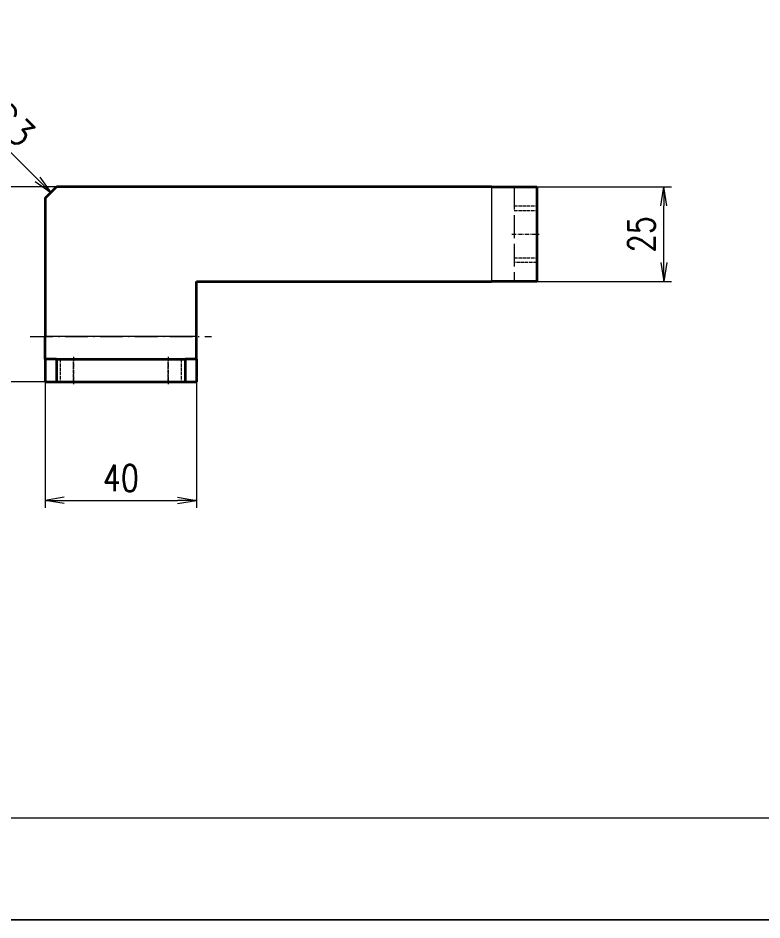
# Model space of a CAD drawing. Header units: millimetres. Extents: x -50406 to 104182, y -50696 to 36260.
# Drawn here: x -49928.6 to -49731.9, y 35256.2 to 35494.5 of the extents above; entities that cross this region are included whole.
import ezdxf
from ezdxf.enums import TextEntityAlignment as Align

# ---------------------------------------------------------------- set-up
doc = ezdxf.new("R2010")
doc.units = ezdxf.units.MM
doc.header["$LTSCALE"] = 0.5
doc.linetypes.add('DASHDOT', pattern=[18.5, 12, -3, 0.5, -3])
doc.linetypes.add('DASHED', pattern=[15, 12, -3])
for name, color, linetype, lineweight in [('DIM', 3, 'Continuous', 13), ('图框', 7, 'Continuous', 18), ('标注线', 3, 'Continuous', 18)]:
    doc.layers.add(name, color=color, linetype=linetype, lineweight=lineweight)
doc.layers.add('打印', color=7, linetype='Continuous', lineweight=15, plot=False)
doc.layers.add('打印-禁用', color=7, linetype='Continuous', lineweight=15, plot=False)
doc.styles.add('DIM', font='romans.shx', dxfattribs={"width": 0.8, "bigfont": 'bigfont.shx'})
doc.dimstyles.new('DEH 1-2$0', dxfattribs={"dimscale": 2, "dimtxt": 3.5, "dimasz": 2.5, "dimexe": 1, "dimexo": 0.625, "dimgap": 1.2, "dimtad": 1, "dimdsep": 46, "dimtxsty": 'DIM', "dimblk": 'OPEN', "dimcen": 0, "dimclrd": 8, "dimclre": 8, "dimclrt": 2, "dimazin": 2, "dimtfac": 0.5, "dimtmove": 0, "dimatfit": 3, "dimldrblk": 'OPEN', "dimfxl": 0, "dimtolj": 2, "dimlwd": 13, "dimlwe": 13, "dimarcsym": 0})
doc.dimstyles.new('LAM1-1', dxfattribs={"dimtxt": 3.5, "dimasz": 2.5, "dimexe": 1, "dimexo": 0.625, "dimgap": 1.2, "dimtad": 3, "dimdsep": 46, "dimtxsty": 'DIM', "dimblk": 'OPEN', "dimcen": 0, "dimclrd": 3, "dimclre": 3, "dimclrt": 2, "dimazin": 2, "dimtfac": 0.5, "dimtmove": 0, "dimatfit": 3, "dimldrblk": 'OPEN', "dimfxl": 0, "dimlwd": 13, "dimlwe": 13, "dimarcsym": 0})

# ---------------------------------------------------------------- blocks, each defined once
blk = doc.blocks.new('GZDEH零件A3图框V01版')
at = {"layer": '图框', "linetype": 'Continuous'}
blk.add_line((2882.49, -1832.96), (3272.49, -1832.96), dxfattribs=at)
at = {"layer": '打印-禁用', "linetype": 'Continuous'}
blk.add_line((2857.49, -1846.46), (3277.49, -1846.46), dxfattribs=at)
blk = doc.blocks.new('DEH A3')
at = {"layer": '图框'}
blk.add_blockref('GZDEH零件A3图框V01版', (-2857.49, 1846.46), dxfattribs=at)
blk = doc.blocks.new('_Open')
at = {"color": 0, "linetype": 'ByBlock', "lineweight": -2}
for p, q in [((-1, 0.167), (0, 0)), ((-1, -0.167), (0, 0)), ((0, 0), (-1, 0))]:
    blk.add_line(p, q, dxfattribs=at)
blk = doc.blocks.new('*D47')
at = {"layer": 'Defpoints', "color": 0, "transparency": 16777216}
for p in [(-49827.09, 35449.87), (-49757.86, 35449.87), (-49833.38, 35424.87)]:
    blk.add_point(p, dxfattribs=at)
at = {"layer": '标注线', "color": 8, "lineweight": 13, "transparency": 16777216}
for p, q in [((-49825.84, 35449.87), (-49755.86, 35449.87)), ((-49757.86, 35429.87), (-49757.86, 35444.87)), ((-49832.13, 35424.87), (-49755.86, 35424.87))]:
    blk.add_line(p, q, dxfattribs=at)
at = {"layer": '标注线', "color": 8, "lineweight": 13, "transparency": 16777216, "xscale": 5, "yscale": 5, "zscale": 5}
for p, rotation in [((-49757.86, 35449.87), 90), ((-49757.86, 35424.87), 270)]:
    blk.add_blockref('_Open', p, dxfattribs=dict(at, rotation=rotation))
at = {"layer": '标注线', "color": 2, "transparency": 16777216, "insert": (-49763.76, 35437.37), "char_height": 7, "attachment_point": 5, "rotation": 90, "style": 'DIM'}
blk.add_mtext('\\A2;25', dxfattribs=at)
blk = doc.blocks.new('*D48')
at = {"layer": 'Defpoints', "color": 0, "transparency": 16777216}
for p in [(-49903.65, 35449.87), (-49958.39, 35398.37), (-49903.65, 35398.37)]:
    blk.add_point(p, dxfattribs=at)
at = {"layer": '标注线', "color": 8, "lineweight": 13, "transparency": 16777216}
for p, q in [((-49904.9, 35449.87), (-49960.39, 35449.87)), ((-49958.39, 35444.87), (-49958.39, 35403.37)), ((-49904.9, 35398.37), (-49960.39, 35398.37))]:
    blk.add_line(p, q, dxfattribs=at)
at = {"layer": '标注线', "color": 8, "lineweight": 13, "transparency": 16777216, "xscale": 5, "yscale": 5, "zscale": 5}
for p, rotation in [((-49958.39, 35449.87), 90), ((-49958.39, 35398.37), 270)]:
    blk.add_blockref('_Open', p, dxfattribs=dict(at, rotation=rotation))
at = {"layer": '标注线', "color": 2, "transparency": 16777216, "insert": (-49964.29, 35424.12), "char_height": 7, "attachment_point": 5, "rotation": 90, "style": 'DIM'}
blk.add_mtext('\\A2;51.5', dxfattribs=at)
blk = doc.blocks.new('*D49')
at = {"layer": 'Defpoints', "color": 0, "transparency": 16777216}
for p in [(-49921.45, 35421.89), (-49881.45, 35417.62), (-49881.45, 35367.05)]:
    blk.add_point(p, dxfattribs=at)
at = {"layer": '标注线', "color": 8, "lineweight": 13, "transparency": 16777216}
for p, q in [((-49921.45, 35420.64), (-49921.45, 35365.05)), ((-49881.45, 35416.37), (-49881.45, 35365.05)), ((-49916.45, 35367.05), (-49886.45, 35367.05))]:
    blk.add_line(p, q, dxfattribs=at)
at = {"layer": '标注线', "color": 8, "lineweight": 13, "transparency": 16777216, "xscale": 5, "yscale": 5, "zscale": 5, "rotation": 180}
blk.add_blockref('_Open', (-49921.45, 35367.05), dxfattribs=at)
at = {"layer": '标注线', "color": 8, "lineweight": 13, "transparency": 16777216, "xscale": 5, "yscale": 5, "zscale": 5}
blk.add_blockref('_Open', (-49881.45, 35367.05), dxfattribs=at)
at = {"layer": '标注线', "color": 2, "transparency": 16777216, "insert": (-49901.45, 35372.95), "char_height": 7, "attachment_point": 5, "style": 'DIM'}
blk.add_mtext('\\A2;40', dxfattribs=at)
blk = doc.blocks.new('CHAMFER_DIM_L')
at = {"layer": 'DIM', "color": 2, "style": 'DIM'}
blk.add_attdef('000', text='', height=3.5, rotation=270, dxfattribs=at).set_placement((0, 7), align=Align.BOTTOM_RIGHT)
at = {"layer": 'DIM'}
blk.add_leader([(0, 0), (0, 20)], dimstyle='LAM1-1', dxfattribs=at)

msp = doc.modelspace()

# ---------------------------------------------------------------- linework, layer by layer
at = {"color": 7, "lineweight": 35, "ltscale": 0.106066}
msp.add_line((-49921.452, 35446.872), (-49918.452, 35449.872), dxfattribs=at)
at = {"color": 7, "lineweight": 35}
for p, q in [((-49803.452, 35449.872), (-49918.452, 35449.872)), ((-49791.452, 35449.872), (-49791.452, 35424.872)), ((-49921.452, 35446.872), (-49921.452, 35410.372)), ((-49881.452, 35424.872), (-49803.452, 35424.872)), ((-49918.452, 35404.372), (-49884.452, 35404.372)), ((-49918.452, 35398.372), (-49884.452, 35398.372))]:
    msp.add_line(p, q, dxfattribs=at)
at = {"color": 7, "lineweight": 35, "ltscale": 0.3}
for p, q in [((-49803.452, 35449.872), (-49791.452, 35449.872)), ((-49791.452, 35424.872), (-49803.452, 35424.872))]:
    msp.add_line(p, q, dxfattribs=at)
at = {"color": 1, "linetype": 'DASHED', "lineweight": 13}
for p, q in [((-49803.452, 35449.872), (-49803.452, 35424.872)), ((-49797.452, 35449.872), (-49797.452, 35424.872)), ((-49881.452, 35410.372), (-49921.452, 35410.372))]:
    msp.add_line(p, q, dxfattribs=at)
at = {"color": 7, "lineweight": 13}
for p, q in [((-49803.452, 35449.872), (-49803.452, 35424.872)), ((-49881.452, 35410.372), (-49921.452, 35410.372))]:
    msp.add_line(p, q, dxfattribs=at)
at = {"color": 1, "linetype": 'DASHED', "lineweight": 13, "ltscale": 0.15}
for p, q in [((-49797.452, 35444.872), (-49791.452, 35444.872)), ((-49797.452, 35443.622), (-49791.452, 35443.622)), ((-49797.452, 35431.122), (-49791.452, 35431.122)), ((-49791.452, 35429.872), (-49797.452, 35429.872)), ((-49917.452, 35404.372), (-49917.452, 35398.372)), ((-49913.952, 35398.372), (-49913.952, 35404.372)), ((-49913.952, 35398.372), (-49913.952, 35404.372)), ((-49888.952, 35398.372), (-49888.952, 35404.372)), ((-49888.952, 35398.372), (-49888.952, 35404.372)), ((-49885.452, 35404.372), (-49885.452, 35398.372))]:
    msp.add_line(p, q, dxfattribs=at)
at = {"color": 2, "linetype": 'DASHDOT', "lineweight": 13, "ltscale": 0.180002}
msp.add_line((-49798.052, 35437.372), (-49790.852, 35437.372), dxfattribs=at)
at = {"color": 7, "lineweight": 35, "ltscale": 0.3625}
msp.add_line((-49881.452, 35410.372), (-49881.452, 35424.872), dxfattribs=at)
at = {"color": 2, "linetype": 'DASHDOT', "lineweight": 13}
msp.add_line((-49925.452, 35410.372), (-49877.452, 35410.372), dxfattribs=at)
at = {"color": 7, "lineweight": 35, "ltscale": 0.15}
for p, q in [((-49921.452, 35404.372), (-49921.452, 35410.372)), ((-49881.452, 35404.372), (-49881.452, 35410.372)), ((-49921.452, 35404.372), (-49921.452, 35398.372)), ((-49918.452, 35404.372), (-49918.452, 35398.372)), ((-49884.452, 35404.372), (-49884.452, 35398.372)), ((-49881.452, 35404.372), (-49881.452, 35398.372))]:
    msp.add_line(p, q, dxfattribs=at)
at = {"color": 7, "lineweight": 35, "ltscale": 0.075}
for p, q in [((-49918.452, 35404.372), (-49921.452, 35404.372)), ((-49881.452, 35404.372), (-49884.452, 35404.372)), ((-49921.452, 35398.372), (-49918.452, 35398.372)), ((-49884.452, 35398.372), (-49881.452, 35398.372))]:
    msp.add_line(p, q, dxfattribs=at)
at = {"color": 2, "linetype": 'DASHDOT', "lineweight": 13, "ltscale": 0.180016}
for p, q in [((-49913.952, 35404.972), (-49913.952, 35397.771)), ((-49888.952, 35404.972), (-49888.952, 35397.771))]:
    msp.add_line(p, q, dxfattribs=at)
at = {"layer": '打印'}
msp.add_lwpolyline([(-50196.186, 35850.164), (-49356.186, 35850.164), (-49356.186, 35256.164), (-50196.186, 35256.164)], close=True, dxfattribs=at)

# ---------------------------------------------------------------- block references
at = {"layer": 'DIM', "xscale": 2.000000000000338, "yscale": 2.000000000000338, "zscale": 2.000000000000338, "rotation": 45.00000000014739}
msp.add_blockref('CHAMFER_DIM_L', (-49919.952, 35448.372), dxfattribs=at).add_auto_attribs({'000': 'C3'})
at = {"layer": '图框', "xscale": 2, "yscale": 2, "zscale": 2}
msp.add_blockref('DEH A3', (-50196.186, 35256.164), dxfattribs=at)

# ---------------------------------------------------------------- dimensions: what is measured, and where the dimension line sits
at = {"layer": '标注线'}
for base, p1, p2, picture, middle in [((-49958.388, 35398.372), (-49903.654, 35449.872), (-49903.654, 35398.372), '*D48', (-49964.288, 35424.122)), ((-49757.859, 35449.872), (-49833.378, 35424.872), (-49827.085, 35449.872), '*D47', (-49763.759, 35437.372))]:
    dim = msp.add_linear_dim(base=base, p1=p1, p2=p2, angle=90, dimstyle='DEH 1-2$0', dxfattribs=at)
    dim.commit()
    dim.dimension.update_dxf_attribs({"geometry": picture, "text_midpoint": middle})
dim = msp.add_linear_dim(base=(-49881.452, 35367.053), p1=(-49921.452, 35421.894), p2=(-49881.452, 35417.622), dimstyle='DEH 1-2$0', dxfattribs=at)
dim.commit()
dim.dimension.update_dxf_attribs({"geometry": '*D49', "text_midpoint": (-49901.452, 35372.953)})

doc.saveas('drawing.dxf')
